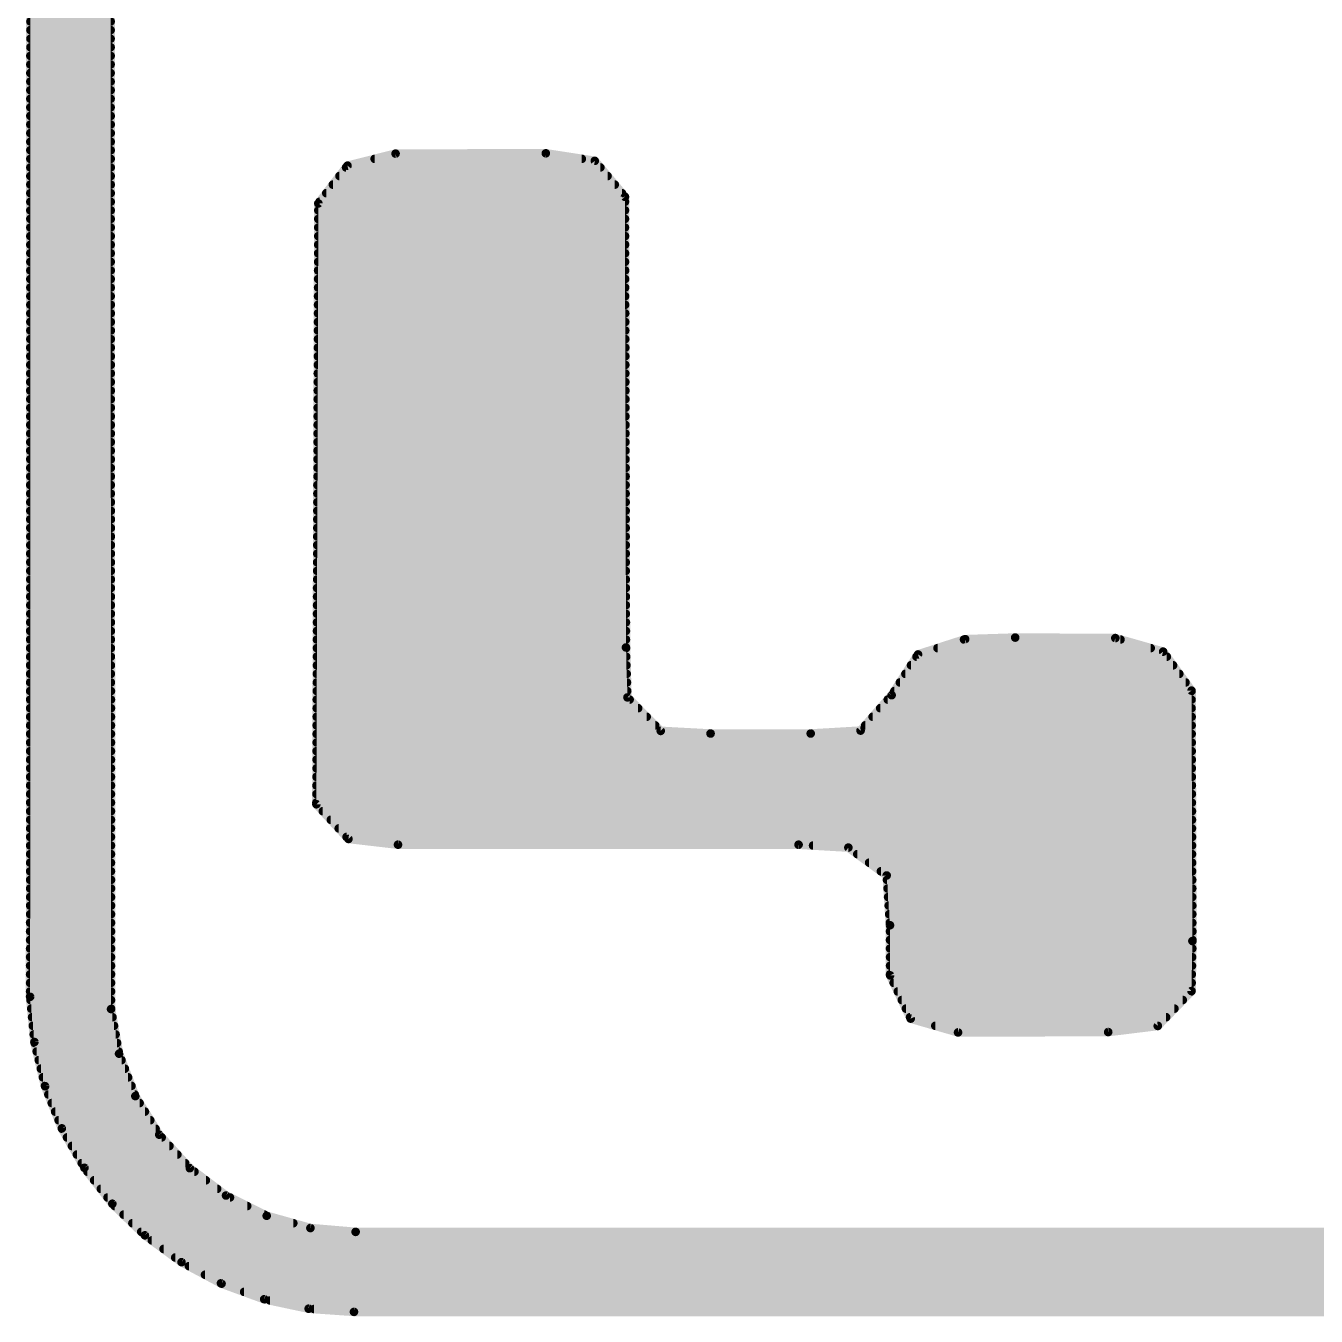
# Model space of a CAD drawing. Extents: x 37.9 to 63.7, y 29.1 to 56.
# Drawn here: x 42.718 to 44.222, y 49.052 to 50.555 of the extents above; entities that cross this region are included whole.
import ezdxf

# ---------------------------------------------------------------- set-up
doc = ezdxf.new("R2010")
doc.units = 0
doc.layers.add('21', color=251, linetype='CONTINUOUS')

msp = doc.modelspace()

# ---------------------------------------------------------------- linework, layer by layer
at = {"layer": '21', "const_width": 0.01}
for points in [[(42.7236, 51.7015), (42.7229, 49.4238)], [(42.8172, 49.4096), (42.8162, 51.6343)], [(42.7233, 50.56), (42.8167, 50.56)], [(42.7233, 50.55), (42.8167, 50.55)], [(42.7233, 50.54), (42.8167, 50.54)], [(42.7232, 50.52), (42.8167, 50.52)], [(42.7233, 50.53), (42.8167, 50.53)], [(42.7232, 50.51), (42.8167, 50.51)], [(42.7232, 50.5), (42.8167, 50.5)], [(42.7232, 50.49), (42.8167, 50.49)], [(42.7232, 50.48), (42.8167, 50.48)], [(42.7232, 50.47), (42.8167, 50.47)], [(42.7232, 50.46), (42.8167, 50.46)], [(42.7232, 50.45), (42.8168, 50.45)], [(42.7232, 50.44), (42.8168, 50.44)], [(42.7232, 50.43), (42.8168, 50.43)], [(42.7232, 50.42), (42.8168, 50.42)], [(42.7232, 50.41), (42.8168, 50.41)], [(42.7232, 50.4), (42.8168, 50.4)], [(43.1488, 50.4061), (43.0927, 50.392)], [(43.1244, 50.4), (43.3658, 50.4)], [(43.3238, 50.4065), (43.1488, 50.4061)], [(43.3809, 50.3977), (43.3238, 50.4065)], [(42.7232, 50.39), (42.8168, 50.39)], [(43.0927, 50.392), (43.0588, 50.3481)], [(43.0911, 50.39), (43.3874, 50.39)], [(43.4161, 50.3558), (43.3809, 50.3977)], [(42.7232, 50.38), (42.8168, 50.38)], [(42.7232, 50.37), (42.8168, 50.37)], [(43.0757, 50.37), (43.4042, 50.37)], [(43.0834, 50.38), (43.3958, 50.38)], [(42.7232, 50.36), (42.8168, 50.36)], [(43.068, 50.36), (43.4126, 50.36)], [(43.4172, 49.8308), (43.4161, 50.3558)], [(42.7232, 50.35), (42.8168, 50.35)], [(42.7232, 50.34), (42.8168, 50.34)], [(43.0588, 50.3481), (43.0565, 49.6481)], [(43.0588, 50.34), (43.4161, 50.34)], [(43.0602, 50.35), (43.4161, 50.35)], [(42.7232, 50.33), (42.8168, 50.33)], [(43.0587, 50.33), (43.4161, 50.33)], [(42.7232, 50.32), (42.8168, 50.32)], [(42.7232, 50.31), (42.8168, 50.31)], [(43.0587, 50.32), (43.4161, 50.32)], [(43.0587, 50.31), (43.4162, 50.31)], [(42.7232, 50.3), (42.8168, 50.3)], [(43.0586, 50.3), (43.4162, 50.3)], [(42.7232, 50.29), (42.8168, 50.29)], [(42.7232, 50.28), (42.8168, 50.28)], [(43.0586, 50.29), (43.4162, 50.29)], [(43.0586, 50.28), (43.4162, 50.28)], [(42.7232, 50.27), (42.8168, 50.27)], [(43.0585, 50.27), (43.4163, 50.27)], [(42.7232, 50.26), (42.8168, 50.26)], [(42.7232, 50.25), (42.8168, 50.25)], [(43.0585, 50.26), (43.4163, 50.26)], [(43.0585, 50.25), (43.4163, 50.25)], [(42.7232, 50.24), (42.8168, 50.24)], [(43.0584, 50.24), (43.4163, 50.24)], [(42.7232, 50.23), (42.8169, 50.23)], [(42.7232, 50.22), (42.8169, 50.22)], [(43.0584, 50.23), (43.4163, 50.23)], [(43.0584, 50.22), (43.4164, 50.22)], [(42.7232, 50.21), (42.8169, 50.21)], [(43.0583, 50.21), (43.4164, 50.21)], [(42.7232, 50.2), (42.8169, 50.2)], [(42.7232, 50.19), (42.8169, 50.19)], [(43.0583, 50.2), (43.4164, 50.2)], [(43.0583, 50.19), (43.4164, 50.19)], [(42.7231, 50.18), (42.8169, 50.18)], [(43.0582, 50.18), (43.4165, 50.18)], [(42.7231, 50.17), (42.8169, 50.17)], [(42.7231, 50.16), (42.8169, 50.16)], [(43.0582, 50.17), (43.4165, 50.17)], [(43.0582, 50.16), (43.4165, 50.16)], [(42.7231, 50.15), (42.8169, 50.15)], [(43.0581, 50.15), (43.4165, 50.15)], [(42.7231, 50.14), (42.8169, 50.14)], [(42.7231, 50.13), (42.8169, 50.13)], [(43.0581, 50.14), (43.4165, 50.14)], [(43.0581, 50.13), (43.4166, 50.13)], [(42.7231, 50.12), (42.8169, 50.12)], [(43.0581, 50.12), (43.4166, 50.12)], [(42.7231, 50.11), (42.8169, 50.11)], [(42.7231, 50.1), (42.8169, 50.1)], [(43.058, 50.11), (43.4166, 50.11)], [(43.058, 50.1), (43.4166, 50.1)], [(42.7231, 50.09), (42.8169, 50.09)], [(43.058, 50.09), (43.4167, 50.09)], [(42.7231, 50.08), (42.8169, 50.08)], [(42.7231, 50.07), (42.8169, 50.07)], [(43.0579, 50.08), (43.4167, 50.08)], [(43.0579, 50.07), (43.4167, 50.07)], [(42.7231, 50.06), (42.8169, 50.06)], [(43.0579, 50.06), (43.4167, 50.06)], [(42.7231, 50.05), (42.8169, 50.05)], [(42.7231, 50.04), (42.8169, 50.04)], [(43.0578, 50.05), (43.4167, 50.05)], [(43.0578, 50.04), (43.4168, 50.04)], [(42.7231, 50.03), (42.8169, 50.03)], [(43.0578, 50.03), (43.4168, 50.03)], [(42.7231, 50.02), (42.8169, 50.02)], [(42.7231, 50.01), (42.8169, 50.01)], [(43.0577, 50.02), (43.4168, 50.02)], [(43.0577, 50.01), (43.4168, 50.01)], [(42.7231, 50), (42.817, 50)], [(43.0577, 50), (43.4169, 50)], [(42.7231, 49.99), (42.817, 49.99)], [(42.7231, 49.98), (42.817, 49.98)], [(43.0576, 49.99), (43.4169, 49.99)], [(43.0576, 49.98), (43.4169, 49.98)], [(42.7231, 49.97), (42.817, 49.97)], [(43.0576, 49.97), (43.4169, 49.97)], [(42.7231, 49.96), (42.817, 49.96)], [(42.7231, 49.95), (42.817, 49.95)], [(43.0575, 49.96), (43.4169, 49.96)], [(43.0575, 49.95), (43.417, 49.95)], [(42.7231, 49.94), (42.817, 49.94)], [(43.0575, 49.94), (43.417, 49.94)], [(42.7231, 49.93), (42.817, 49.93)], [(42.7231, 49.92), (42.817, 49.92)], [(43.0574, 49.93), (43.417, 49.93)], [(43.0574, 49.92), (43.417, 49.92)], [(42.7231, 49.91), (42.817, 49.91)], [(43.0574, 49.91), (43.4171, 49.91)], [(42.7231, 49.9), (42.817, 49.9)], [(42.7231, 49.89), (42.817, 49.89)], [(43.0573, 49.9), (43.4171, 49.9)], [(43.0573, 49.89), (43.4171, 49.89)], [(42.7231, 49.88), (42.817, 49.88)], [(43.0573, 49.88), (43.4171, 49.88)], [(42.7231, 49.87), (42.817, 49.87)], [(42.7231, 49.86), (42.817, 49.86)], [(43.0572, 49.87), (43.4171, 49.87)], [(43.0572, 49.86), (43.4172, 49.86)], [(42.723, 49.85), (42.817, 49.85)], [(43.0572, 49.85), (43.4172, 49.85)], [(43.8708, 49.8423), (43.8126, 49.8404)], [(43.9875, 49.8417), (43.8708, 49.8423)], [(44.0432, 49.8259), (43.9875, 49.8417)], [(42.723, 49.84), (42.817, 49.84)], [(42.723, 49.83), (42.817, 49.83)], [(43.0571, 49.84), (43.4172, 49.84)], [(43.0571, 49.83), (43.4173, 49.83)], [(43.419, 49.7725), (43.4172, 49.8308)], [(43.8126, 49.8404), (43.7576, 49.8227)], [(43.7803, 49.83), (44.0287, 49.83)], [(43.8112, 49.84), (43.9935, 49.84)], [(42.723, 49.82), (42.817, 49.82)], [(43.0571, 49.82), (43.4175, 49.82)], [(43.7576, 49.8227), (43.7269, 49.7752)], [(43.7558, 49.82), (44.0475, 49.82)], [(44.0763, 49.7805), (44.0432, 49.8259)], [(42.723, 49.81), (42.817, 49.81)], [(42.723, 49.8), (42.817, 49.8)], [(43.057, 49.8), (43.4181, 49.8)], [(43.0571, 49.81), (43.4178, 49.81)], [(43.7429, 49.8), (44.062, 49.8)], [(43.7494, 49.81), (44.0548, 49.81)], [(42.723, 49.79), (42.817, 49.79)], [(43.057, 49.79), (43.4184, 49.79)], [(43.7364, 49.79), (44.0693, 49.79)], [(42.723, 49.78), (42.8171, 49.78)], [(42.723, 49.77), (42.8171, 49.77)], [(43.0569, 49.77), (43.4215, 49.77)], [(43.057, 49.78), (43.4187, 49.78)], [(43.4577, 49.7336), (43.419, 49.7725)], [(43.7269, 49.7752), (43.6906, 49.7339)], [(43.7223, 49.77), (44.0763, 49.77)], [(43.73, 49.78), (44.0763, 49.78)], [(44.0773, 49.4888), (44.0763, 49.7805)], [(42.723, 49.76), (42.8171, 49.76)], [(43.0569, 49.76), (43.4314, 49.76)], [(43.7135, 49.76), (44.0763, 49.76)], [(42.723, 49.75), (42.8171, 49.75)], [(42.723, 49.74), (42.8171, 49.74)], [(43.0568, 49.74), (43.4513, 49.74)], [(43.0569, 49.75), (43.4414, 49.75)], [(43.696, 49.74), (44.0764, 49.74)], [(43.7047, 49.75), (44.0764, 49.75)], [(42.723, 49.73), (42.8171, 49.73)], [(43.0568, 49.73), (44.0764, 49.73)], [(43.5158, 49.7305), (43.4577, 49.7336)], [(43.6325, 49.7305), (43.5158, 49.7305)], [(43.6906, 49.7339), (43.6325, 49.7305)], [(42.723, 49.72), (42.8171, 49.72)], [(42.723, 49.71), (42.8171, 49.71)], [(43.0567, 49.71), (44.0765, 49.71)], [(43.0568, 49.72), (44.0765, 49.72)], [(42.723, 49.7), (42.8171, 49.7)], [(43.0567, 49.7), (44.0766, 49.7)], [(42.723, 49.69), (42.8171, 49.69)], [(42.723, 49.68), (42.8171, 49.68)], [(43.0566, 49.68), (44.0766, 49.68)], [(43.0567, 49.69), (44.0766, 49.69)], [(42.723, 49.67), (42.8171, 49.67)], [(43.0566, 49.67), (44.0767, 49.67)], [(42.723, 49.66), (42.8171, 49.66)], [(42.723, 49.65), (42.8171, 49.65)], [(43.0565, 49.65), (44.0767, 49.65)], [(43.0565, 49.6481), (43.0939, 49.6077)], [(43.0566, 49.66), (44.0767, 49.66)], [(42.723, 49.64), (42.8171, 49.64)], [(43.064, 49.64), (44.0768, 49.64)], [(42.723, 49.63), (42.8171, 49.63)], [(42.723, 49.62), (42.8171, 49.62)], [(43.0733, 49.63), (44.0768, 49.63)], [(43.0825, 49.62), (44.0768, 49.62)], [(42.723, 49.61), (42.8171, 49.61)], [(43.0917, 49.61), (44.0769, 49.61)], [(43.0939, 49.6077), (43.1516, 49.601)], [(43.1516, 49.601), (43.6184, 49.601)], [(43.6184, 49.601), (43.6764, 49.5976)], [(42.723, 49.6), (42.8171, 49.6)], [(42.723, 49.59), (42.8171, 49.59)], [(43.6353, 49.6), (44.0769, 49.6)], [(43.6764, 49.5976), (43.7211, 49.5651)], [(43.6868, 49.59), (44.0769, 49.59)], [(42.723, 49.58), (42.8171, 49.58)], [(43.7006, 49.58), (44.077, 49.58)], [(42.723, 49.57), (42.8171, 49.57)], [(42.723, 49.56), (42.8172, 49.56)], [(43.7143, 49.57), (44.077, 49.57)], [(43.7211, 49.5651), (43.7249, 49.5071)], [(43.7214, 49.56), (44.0771, 49.56)], [(42.723, 49.55), (42.8172, 49.55)], [(43.7221, 49.55), (44.0771, 49.55)], [(42.723, 49.54), (42.8172, 49.54)], [(42.723, 49.53), (42.8172, 49.53)], [(43.7227, 49.54), (44.0771, 49.54)], [(43.7234, 49.53), (44.0772, 49.53)], [(42.723, 49.52), (42.8172, 49.52)], [(43.724, 49.52), (44.0772, 49.52)], [(42.7229, 49.51), (42.8172, 49.51)], [(42.7229, 49.5), (42.8172, 49.5)], [(43.7247, 49.51), (44.0772, 49.51)], [(43.7249, 49.5071), (43.725, 49.4488)], [(43.7249, 49.5), (44.0773, 49.5)], [(42.7229, 49.49), (42.8172, 49.49)], [(43.7249, 49.49), (44.0773, 49.49)], [(44.0763, 49.4305), (44.0773, 49.4888)], [(42.7229, 49.48), (42.8172, 49.48)], [(42.7229, 49.47), (42.8172, 49.47)], [(43.7249, 49.48), (44.0772, 49.48)], [(43.725, 49.47), (44.077, 49.47)], [(42.7229, 49.46), (42.8172, 49.46)], [(43.725, 49.46), (44.0768, 49.46)], [(42.7229, 49.45), (42.8172, 49.45)], [(42.7229, 49.44), (42.8172, 49.44)], [(43.725, 49.45), (44.0766, 49.45)], [(43.725, 49.4488), (43.749, 49.3983)], [(43.7292, 49.44), (44.0764, 49.44)], [(42.7229, 49.43), (42.8172, 49.43)], [(42.7229, 49.4238), (42.7279, 49.3711)], [(43.734, 49.43), (44.0758, 49.43)], [(44.0369, 49.3898), (44.0763, 49.4305)], [(42.7233, 49.42), (42.8172, 49.42)], [(42.7242, 49.41), (42.8172, 49.41)], [(42.8266, 49.3575), (42.8172, 49.4096)], [(43.7387, 49.42), (44.0661, 49.42)], [(43.7435, 49.41), (44.0564, 49.41)], [(42.7252, 49.4), (42.8189, 49.4)], [(43.7483, 49.4), (44.0467, 49.4)], [(43.749, 49.3983), (43.8042, 49.3823)], [(42.7261, 49.39), (42.8207, 49.39)], [(42.7271, 49.38), (42.8225, 49.38)], [(43.7777, 49.39), (44.037, 49.39)], [(43.8042, 49.3823), (43.9792, 49.3827)], [(43.9792, 49.3827), (44.0369, 49.3898)], [(42.7279, 49.3711), (42.7403, 49.3196)], [(42.7282, 49.37), (42.8243, 49.37)], [(42.7306, 49.36), (42.8261, 49.36)], [(42.733, 49.35), (42.8294, 49.35)], [(42.8455, 49.3081), (42.8266, 49.3575)], [(42.7354, 49.34), (42.8333, 49.34)], [(42.7378, 49.33), (42.8371, 49.33)], [(42.7402, 49.32), (42.841, 49.32)], [(42.7403, 49.3196), (42.7599, 49.2704)], [(42.7442, 49.31), (42.8448, 49.31)], [(42.8733, 49.2632), (42.8455, 49.3081)], [(42.7481, 49.3), (42.8505, 49.3)], [(42.7521, 49.29), (42.8567, 49.29)], [(42.7561, 49.28), (42.8629, 49.28)], [(42.7599, 49.2704), (42.7862, 49.2245)], [(42.7602, 49.27), (42.8691, 49.27)], [(42.7659, 49.26), (42.8762, 49.26)], [(42.909, 49.2241), (42.8733, 49.2632)], [(42.7716, 49.25), (42.8853, 49.25)], [(42.7774, 49.24), (42.8945, 49.24)], [(42.7831, 49.23), (42.9036, 49.23)], [(42.7862, 49.2245), (42.8187, 49.1827)], [(42.7897, 49.22), (42.9144, 49.22)], [(42.7975, 49.21), (42.9277, 49.21)], [(42.9512, 49.1923), (42.909, 49.2241)], [(42.8053, 49.2), (42.9409, 49.2)], [(42.8131, 49.19), (42.9558, 49.19)], [(42.8187, 49.1827), (42.8567, 49.1459)], [(42.8215, 49.18), (42.9759, 49.18)], [(42.9986, 49.1687), (42.9512, 49.1923)], [(42.8318, 49.17), (42.996, 49.17)], [(43.0495, 49.1544), (42.9986, 49.1687)], [(42.8421, 49.16), (43.0296, 49.16)], [(42.8524, 49.15), (43.1008, 49.15)], [(43.1022, 49.1499), (43.0495, 49.1544)], [(45.327, 49.1499), (43.1022, 49.1499)], [(42.8567, 49.1459), (42.8994, 49.1146)], [(42.8647, 49.14), (45.5793, 49.14)], [(42.8784, 49.13), (45.5651, 49.13)], [(42.892, 49.12), (45.5508, 49.12)], [(42.8994, 49.1146), (42.946, 49.0896)], [(42.908, 49.11), (45.5364, 49.11)], [(42.9267, 49.1), (45.5168, 49.1)], [(42.9453, 49.09), (45.4972, 49.09)], [(42.946, 49.0896), (42.9957, 49.0714)], [(42.9723, 49.08), (45.4715, 49.08)], [(42.9957, 49.0714), (43.0475, 49.0604)], [(43.0025, 49.07), (45.4423, 49.07)], [(43.0475, 49.0604), (43.1003, 49.0567)], [(43.0538, 49.06), (45.3915, 49.06)], [(43.1003, 49.0567), (45.335, 49.0567)]]:
    msp.add_lwpolyline(points, dxfattribs=at)
at = {"layer": '21', "const_width": 0.005}
for points in [[(42.7233, 50.5625, 1), (42.7233, 50.5575)], [(42.7233, 50.5525, 1), (42.7233, 50.5475)], [(42.8167, 50.5575, 1), (42.8167, 50.5625)], [(42.8167, 50.5475, 1), (42.8167, 50.5525)], [(42.7233, 50.5425, 1), (42.7233, 50.5375)], [(42.8167, 50.5375, 1), (42.8167, 50.5425)], [(42.7232, 50.5225, 1), (42.7232, 50.5175)], [(42.7233, 50.5325, 1), (42.7233, 50.5275)], [(42.8167, 50.5275, 1), (42.8167, 50.5325)], [(42.8167, 50.5175, 1), (42.8167, 50.5225)], [(42.7232, 50.5125, 1), (42.7232, 50.5075)], [(42.8167, 50.5075, 1), (42.8167, 50.5125)], [(42.7232, 50.5025, 1), (42.7232, 50.4975)], [(42.7232, 50.4925, 1), (42.7232, 50.4875)], [(42.8167, 50.4975, 1), (42.8167, 50.5025)], [(42.8167, 50.4875, 1), (42.8167, 50.4925)], [(42.7232, 50.4825, 1), (42.7232, 50.4775)], [(42.8167, 50.4775, 1), (42.8167, 50.4825)], [(42.7232, 50.4725, 1), (42.7232, 50.4675)], [(42.7232, 50.4625, 1), (42.7232, 50.4575)], [(42.8167, 50.4675, 1), (42.8167, 50.4725)], [(42.8167, 50.4575, 1), (42.8167, 50.4625)], [(42.7232, 50.4525, 1), (42.7232, 50.4475)], [(42.8168, 50.4475, 1), (42.8168, 50.4525)], [(42.7232, 50.4425, 1), (42.7232, 50.4375)], [(42.7232, 50.4325, 1), (42.7232, 50.4275)], [(42.8168, 50.4375, 1), (42.8168, 50.4425)], [(42.8168, 50.4275, 1), (42.8168, 50.4325)], [(42.7232, 50.4225, 1), (42.7232, 50.4175)], [(42.8168, 50.4175, 1), (42.8168, 50.4225)], [(42.7232, 50.4125, 1), (42.7232, 50.4075)], [(42.7232, 50.4025, 1), (42.7232, 50.3975)], [(42.8168, 50.4075, 1), (42.8168, 50.4125)], [(42.8168, 50.3975, 1), (42.8168, 50.4025)], [(43.1244, 50.4025, 1), (43.1244, 50.3975)], [(43.1488, 50.4086, 1), (43.1488, 50.4036)], [(43.1494, 50.4037, 1), (43.1482, 50.4085)], [(43.3242, 50.4089, 1), (43.3235, 50.404)], [(43.3238, 50.404, 1), (43.3238, 50.409)], [(43.3658, 50.3975, 1), (43.3658, 50.4025)], [(42.7232, 50.3925, 1), (42.7232, 50.3875)], [(42.8168, 50.3875, 1), (42.8168, 50.3925)], [(43.0911, 50.3925, 1), (43.0911, 50.3875)], [(43.0921, 50.3945, 1), (43.0933, 50.3896)], [(43.0947, 50.3905, 1), (43.0907, 50.3936)], [(43.3828, 50.3993, 1), (43.379, 50.3961)], [(43.3805, 50.3952, 1), (43.3813, 50.4001)], [(43.3874, 50.3875, 1), (43.3874, 50.3925)], [(42.7232, 50.3825, 1), (42.7232, 50.3775)], [(42.7232, 50.3725, 1), (42.7232, 50.3675)], [(42.8168, 50.3775, 1), (42.8168, 50.3825)], [(42.8168, 50.3675, 1), (42.8168, 50.3725)], [(43.0757, 50.3725, 1), (43.0757, 50.3675)], [(43.0834, 50.3825, 1), (43.0834, 50.3775)], [(43.3958, 50.3775, 1), (43.3958, 50.3825)], [(43.4042, 50.3675, 1), (43.4042, 50.3725)], [(42.7232, 50.3625, 1), (42.7232, 50.3575)], [(42.8168, 50.3575, 1), (42.8168, 50.3625)], [(43.068, 50.3625, 1), (43.068, 50.3575)], [(43.4126, 50.3575, 1), (43.4126, 50.3625)], [(43.4186, 50.3558, 1), (43.4136, 50.3558)], [(43.4141, 50.3542, 1), (43.418, 50.3574)], [(42.7232, 50.3525, 1), (42.7232, 50.3475)], [(42.7232, 50.3425, 1), (42.7232, 50.3375)], [(42.8168, 50.3475, 1), (42.8168, 50.3525)], [(42.8168, 50.3375, 1), (42.8168, 50.3425)], [(43.0613, 50.3481, 1), (43.0563, 50.3481)], [(43.0568, 50.3497, 1), (43.0608, 50.3466)], [(43.0588, 50.3425, 1), (43.0588, 50.3375)], [(43.0602, 50.3525, 1), (43.0602, 50.3475)], [(43.4161, 50.3475, 1), (43.4161, 50.3525)], [(43.4161, 50.3375, 1), (43.4161, 50.3425)], [(42.7232, 50.3325, 1), (42.7232, 50.3275)], [(42.8168, 50.3275, 1), (42.8168, 50.3325)], [(43.0587, 50.3325, 1), (43.0587, 50.3275)], [(43.4161, 50.3275, 1), (43.4161, 50.3325)], [(42.7232, 50.3225, 1), (42.7232, 50.3175)], [(42.7232, 50.3125, 1), (42.7232, 50.3075)], [(42.8168, 50.3175, 1), (42.8168, 50.3225)], [(42.8168, 50.3075, 1), (42.8168, 50.3125)], [(43.0587, 50.3225, 1), (43.0587, 50.3175)], [(43.0587, 50.3125, 1), (43.0587, 50.3075)], [(43.4161, 50.3175, 1), (43.4161, 50.3225)], [(43.4162, 50.3075, 1), (43.4162, 50.3125)], [(42.7232, 50.3025, 1), (42.7232, 50.2975)], [(42.8168, 50.2975, 1), (42.8168, 50.3025)], [(43.0586, 50.3025, 1), (43.0586, 50.2975)], [(43.4162, 50.2975, 1), (43.4162, 50.3025)], [(42.7232, 50.2925, 1), (42.7232, 50.2875)], [(42.7232, 50.2825, 1), (42.7232, 50.2775)], [(42.8168, 50.2875, 1), (42.8168, 50.2925)], [(42.8168, 50.2775, 1), (42.8168, 50.2825)], [(43.0586, 50.2925, 1), (43.0586, 50.2875)], [(43.0586, 50.2825, 1), (43.0586, 50.2775)], [(43.4162, 50.2875, 1), (43.4162, 50.2925)], [(43.4162, 50.2775, 1), (43.4162, 50.2825)], [(42.7232, 50.2725, 1), (42.7232, 50.2675)], [(42.8168, 50.2675, 1), (42.8168, 50.2725)], [(43.0585, 50.2725, 1), (43.0585, 50.2675)], [(43.4163, 50.2675, 1), (43.4163, 50.2725)], [(42.7232, 50.2625, 1), (42.7232, 50.2575)], [(42.7232, 50.2525, 1), (42.7232, 50.2475)], [(42.8168, 50.2575, 1), (42.8168, 50.2625)], [(42.8168, 50.2475, 1), (42.8168, 50.2525)], [(43.0585, 50.2625, 1), (43.0585, 50.2575)], [(43.0585, 50.2525, 1), (43.0585, 50.2475)], [(43.4163, 50.2575, 1), (43.4163, 50.2625)], [(43.4163, 50.2475, 1), (43.4163, 50.2525)], [(42.7232, 50.2425, 1), (42.7232, 50.2375)], [(42.8168, 50.2375, 1), (42.8168, 50.2425)], [(43.0584, 50.2425, 1), (43.0584, 50.2375)], [(43.4163, 50.2375, 1), (43.4163, 50.2425)], [(42.7232, 50.2325, 1), (42.7232, 50.2275)], [(42.7232, 50.2225, 1), (42.7232, 50.2175)], [(42.8169, 50.2275, 1), (42.8169, 50.2325)], [(42.8169, 50.2175, 1), (42.8169, 50.2225)], [(43.0584, 50.2325, 1), (43.0584, 50.2275)], [(43.0584, 50.2225, 1), (43.0584, 50.2175)], [(43.4163, 50.2275, 1), (43.4163, 50.2325)], [(43.4164, 50.2175, 1), (43.4164, 50.2225)], [(42.7232, 50.2125, 1), (42.7232, 50.2075)], [(42.8169, 50.2075, 1), (42.8169, 50.2125)], [(43.0583, 50.2125, 1), (43.0583, 50.2075)], [(43.4164, 50.2075, 1), (43.4164, 50.2125)], [(42.7232, 50.2025, 1), (42.7232, 50.1975)], [(42.7232, 50.1925, 1), (42.7232, 50.1875)], [(42.8169, 50.1975, 1), (42.8169, 50.2025)], [(42.8169, 50.1875, 1), (42.8169, 50.1925)], [(43.0583, 50.2025, 1), (43.0583, 50.1975)], [(43.0583, 50.1925, 1), (43.0583, 50.1875)], [(43.4164, 50.1975, 1), (43.4164, 50.2025)], [(43.4164, 50.1875, 1), (43.4164, 50.1925)], [(42.7231, 50.1825, 1), (42.7231, 50.1775)], [(42.8169, 50.1775, 1), (42.8169, 50.1825)], [(43.0582, 50.1825, 1), (43.0582, 50.1775)], [(43.4165, 50.1775, 1), (43.4165, 50.1825)], [(42.7231, 50.1725, 1), (42.7231, 50.1675)], [(42.7231, 50.1625, 1), (42.7231, 50.1575)], [(42.8169, 50.1675, 1), (42.8169, 50.1725)], [(42.8169, 50.1575, 1), (42.8169, 50.1625)], [(43.0582, 50.1725, 1), (43.0582, 50.1675)], [(43.0582, 50.1625, 1), (43.0582, 50.1575)], [(43.4165, 50.1675, 1), (43.4165, 50.1725)], [(43.4165, 50.1575, 1), (43.4165, 50.1625)], [(42.7231, 50.1525, 1), (42.7231, 50.1475)], [(42.8169, 50.1475, 1), (42.8169, 50.1525)], [(43.0581, 50.1525, 1), (43.0581, 50.1475)], [(43.4165, 50.1475, 1), (43.4165, 50.1525)], [(42.7231, 50.1425, 1), (42.7231, 50.1375)], [(42.7231, 50.1325, 1), (42.7231, 50.1275)], [(42.8169, 50.1375, 1), (42.8169, 50.1425)], [(42.8169, 50.1275, 1), (42.8169, 50.1325)], [(43.0581, 50.1425, 1), (43.0581, 50.1375)], [(43.0581, 50.1325, 1), (43.0581, 50.1275)], [(43.4165, 50.1375, 1), (43.4165, 50.1425)], [(43.4166, 50.1275, 1), (43.4166, 50.1325)], [(42.7231, 50.1225, 1), (42.7231, 50.1175)], [(42.8169, 50.1175, 1), (42.8169, 50.1225)], [(43.0581, 50.1225, 1), (43.0581, 50.1175)], [(43.4166, 50.1175, 1), (43.4166, 50.1225)], [(42.7231, 50.1125, 1), (42.7231, 50.1075)], [(42.7231, 50.1025, 1), (42.7231, 50.0975)], [(42.8169, 50.1075, 1), (42.8169, 50.1125)], [(42.8169, 50.0975, 1), (42.8169, 50.1025)], [(43.058, 50.1125, 1), (43.058, 50.1075)], [(43.058, 50.1025, 1), (43.058, 50.0975)], [(43.4166, 50.1075, 1), (43.4166, 50.1125)], [(43.4166, 50.0975, 1), (43.4166, 50.1025)], [(42.7231, 50.0925, 1), (42.7231, 50.0875)], [(42.8169, 50.0875, 1), (42.8169, 50.0925)], [(43.058, 50.0925, 1), (43.058, 50.0875)], [(43.4167, 50.0875, 1), (43.4167, 50.0925)], [(42.7231, 50.0825, 1), (42.7231, 50.0775)], [(42.7231, 50.0725, 1), (42.7231, 50.0675)], [(42.8169, 50.0775, 1), (42.8169, 50.0825)], [(42.8169, 50.0675, 1), (42.8169, 50.0725)], [(43.0579, 50.0825, 1), (43.0579, 50.0775)], [(43.0579, 50.0725, 1), (43.0579, 50.0675)], [(43.4167, 50.0775, 1), (43.4167, 50.0825)], [(43.4167, 50.0675, 1), (43.4167, 50.0725)], [(42.7231, 50.0625, 1), (42.7231, 50.0575)], [(42.8169, 50.0575, 1), (42.8169, 50.0625)], [(43.0579, 50.0625, 1), (43.0579, 50.0575)], [(43.4167, 50.0575, 1), (43.4167, 50.0625)], [(42.7231, 50.0525, 1), (42.7231, 50.0475)], [(42.7231, 50.0425, 1), (42.7231, 50.0375)], [(42.8169, 50.0475, 1), (42.8169, 50.0525)], [(42.8169, 50.0375, 1), (42.8169, 50.0425)], [(43.0578, 50.0525, 1), (43.0578, 50.0475)], [(43.0578, 50.0425, 1), (43.0578, 50.0375)], [(43.4167, 50.0475, 1), (43.4167, 50.0525)], [(43.4168, 50.0375, 1), (43.4168, 50.0425)], [(42.7231, 50.0325, 1), (42.7231, 50.0275)], [(42.8169, 50.0275, 1), (42.8169, 50.0325)], [(43.0578, 50.0325, 1), (43.0578, 50.0275)], [(43.4168, 50.0275, 1), (43.4168, 50.0325)], [(42.7231, 50.0225, 1), (42.7231, 50.0175)], [(42.7231, 50.0125, 1), (42.7231, 50.0075)], [(42.8169, 50.0175, 1), (42.8169, 50.0225)], [(42.8169, 50.0075, 1), (42.8169, 50.0125)], [(43.0577, 50.0225, 1), (43.0577, 50.0175)], [(43.0577, 50.0125, 1), (43.0577, 50.0075)], [(43.4168, 50.0175, 1), (43.4168, 50.0225)], [(43.4168, 50.0075, 1), (43.4168, 50.0125)], [(42.7231, 50.0025, 1), (42.7231, 49.9975)], [(42.817, 49.9975, 1), (42.817, 50.0025)], [(43.0577, 50.0025, 1), (43.0577, 49.9975)], [(43.4169, 49.9975, 1), (43.4169, 50.0025)], [(42.7231, 49.9925, 1), (42.7231, 49.9875)], [(42.7231, 49.9825, 1), (42.7231, 49.9775)], [(42.817, 49.9875, 1), (42.817, 49.9925)], [(42.817, 49.9775, 1), (42.817, 49.9825)], [(43.0576, 49.9925, 1), (43.0576, 49.9875)], [(43.0576, 49.9825, 1), (43.0576, 49.9775)], [(43.4169, 49.9875, 1), (43.4169, 49.9925)], [(43.4169, 49.9775, 1), (43.4169, 49.9825)], [(42.7231, 49.9725, 1), (42.7231, 49.9675)], [(42.817, 49.9675, 1), (42.817, 49.9725)], [(43.0576, 49.9725, 1), (43.0576, 49.9675)], [(43.4169, 49.9675, 1), (43.4169, 49.9725)], [(42.7231, 49.9625, 1), (42.7231, 49.9575)], [(42.7231, 49.9525, 1), (42.7231, 49.9475)], [(42.817, 49.9575, 1), (42.817, 49.9625)], [(42.817, 49.9475, 1), (42.817, 49.9525)], [(43.0575, 49.9625, 1), (43.0575, 49.9575)], [(43.0575, 49.9525, 1), (43.0575, 49.9475)], [(43.4169, 49.9575, 1), (43.4169, 49.9625)], [(43.417, 49.9475, 1), (43.417, 49.9525)], [(42.7231, 49.9425, 1), (42.7231, 49.9375)], [(42.817, 49.9375, 1), (42.817, 49.9425)], [(43.0575, 49.9425, 1), (43.0575, 49.9375)], [(43.417, 49.9375, 1), (43.417, 49.9425)], [(42.7231, 49.9325, 1), (42.7231, 49.9275)], [(42.7231, 49.9225, 1), (42.7231, 49.9175)], [(42.817, 49.9275, 1), (42.817, 49.9325)], [(42.817, 49.9175, 1), (42.817, 49.9225)], [(43.0574, 49.9325, 1), (43.0574, 49.9275)], [(43.0574, 49.9225, 1), (43.0574, 49.9175)], [(43.417, 49.9275, 1), (43.417, 49.9325)], [(43.417, 49.9175, 1), (43.417, 49.9225)], [(42.7231, 49.9125, 1), (42.7231, 49.9075)], [(42.817, 49.9075, 1), (42.817, 49.9125)], [(43.0574, 49.9125, 1), (43.0574, 49.9075)], [(43.4171, 49.9075, 1), (43.4171, 49.9125)], [(42.7231, 49.9025, 1), (42.7231, 49.8975)], [(42.7231, 49.8925, 1), (42.7231, 49.8875)], [(42.817, 49.8975, 1), (42.817, 49.9025)], [(42.817, 49.8875, 1), (42.817, 49.8925)], [(43.0573, 49.9025, 1), (43.0573, 49.8975)], [(43.0573, 49.8925, 1), (43.0573, 49.8875)], [(43.4171, 49.8975, 1), (43.4171, 49.9025)], [(43.4171, 49.8875, 1), (43.4171, 49.8925)], [(42.7231, 49.8825, 1), (42.7231, 49.8775)], [(42.817, 49.8775, 1), (42.817, 49.8825)], [(43.0573, 49.8825, 1), (43.0573, 49.8775)], [(43.4171, 49.8775, 1), (43.4171, 49.8825)], [(42.7231, 49.8725, 1), (42.7231, 49.8675)], [(42.7231, 49.8625, 1), (42.7231, 49.8575)], [(42.817, 49.8675, 1), (42.817, 49.8725)], [(42.817, 49.8575, 1), (42.817, 49.8625)], [(43.0572, 49.8725, 1), (43.0572, 49.8675)], [(43.0572, 49.8625, 1), (43.0572, 49.8575)], [(43.4171, 49.8675, 1), (43.4171, 49.8725)], [(43.4172, 49.8575, 1), (43.4172, 49.8625)], [(42.723, 49.8525, 1), (42.723, 49.8475)], [(42.817, 49.8475, 1), (42.817, 49.8525)], [(43.0572, 49.8525, 1), (43.0572, 49.8475)], [(43.4172, 49.8475, 1), (43.4172, 49.8525)], [(43.8708, 49.8448, 1), (43.8708, 49.8398)], [(43.8709, 49.8398, 1), (43.8707, 49.8448)], [(43.9882, 49.8441, 1), (43.9868, 49.8393)], [(43.9875, 49.8392, 1), (43.9875, 49.8442)], [(42.723, 49.8425, 1), (42.723, 49.8375)], [(42.723, 49.8325, 1), (42.723, 49.8275)], [(42.817, 49.8375, 1), (42.817, 49.8425)], [(42.817, 49.8275, 1), (42.817, 49.8325)], [(43.0571, 49.8425, 1), (43.0571, 49.8375)], [(43.0571, 49.8325, 1), (43.0571, 49.8275)], [(43.4197, 49.8308, 1), (43.4147, 49.8307)], [(43.4147, 49.8308, 1), (43.4197, 49.8308)], [(43.4172, 49.8375, 1), (43.4172, 49.8425)], [(43.4173, 49.8275, 1), (43.4173, 49.8325)], [(43.7803, 49.8325, 1), (43.7803, 49.8275)], [(43.8112, 49.8425, 1), (43.8112, 49.8375)], [(43.8125, 49.8429, 1), (43.8126, 49.8379)], [(43.8133, 49.8381, 1), (43.8118, 49.8428)], [(43.9935, 49.8375, 1), (43.9935, 49.8425)], [(44.0287, 49.8275, 1), (44.0287, 49.8325)], [(42.723, 49.8225, 1), (42.723, 49.8175)], [(42.817, 49.8175, 1), (42.817, 49.8225)], [(43.0571, 49.8225, 1), (43.0571, 49.8175)], [(43.4175, 49.8175, 1), (43.4175, 49.8225)], [(43.7558, 49.8225, 1), (43.7558, 49.8175)], [(43.7568, 49.825, 1), (43.7583, 49.8203)], [(43.7597, 49.8213, 1), (43.7555, 49.824)], [(44.0452, 49.8274, 1), (44.0412, 49.8244)], [(44.0425, 49.8235, 1), (44.0439, 49.8283)], [(44.0475, 49.8175, 1), (44.0475, 49.8225)], [(42.723, 49.8125, 1), (42.723, 49.8075)], [(42.723, 49.8025, 1), (42.723, 49.7975)], [(42.817, 49.8075, 1), (42.817, 49.8125)], [(42.817, 49.7975, 1), (42.817, 49.8025)], [(43.057, 49.8025, 1), (43.057, 49.7975)], [(43.0571, 49.8125, 1), (43.0571, 49.8075)], [(43.4178, 49.8075, 1), (43.4178, 49.8125)], [(43.4181, 49.7975, 1), (43.4181, 49.8025)], [(43.7429, 49.8025, 1), (43.7429, 49.7975)], [(43.7494, 49.8125, 1), (43.7494, 49.8075)], [(44.0548, 49.8075, 1), (44.0548, 49.8125)], [(44.062, 49.7975, 1), (44.062, 49.8025)], [(42.723, 49.7925, 1), (42.723, 49.7875)], [(42.817, 49.7875, 1), (42.817, 49.7925)], [(43.057, 49.7925, 1), (43.057, 49.7875)], [(43.4184, 49.7875, 1), (43.4184, 49.7925)], [(43.7364, 49.7925, 1), (43.7364, 49.7875)], [(44.0693, 49.7875, 1), (44.0693, 49.7925)], [(42.723, 49.7825, 1), (42.723, 49.7775)], [(42.723, 49.7725, 1), (42.723, 49.7675)], [(42.8171, 49.7775, 1), (42.8171, 49.7825)], [(42.8171, 49.7675, 1), (42.8171, 49.7725)], [(43.0569, 49.7725, 1), (43.0569, 49.7675)], [(43.057, 49.7825, 1), (43.057, 49.7775)], [(43.4207, 49.7743, 1), (43.4172, 49.7708)], [(43.4165, 49.7725, 1), (43.4214, 49.7726)], [(43.4187, 49.7775, 1), (43.4187, 49.7825)], [(43.4215, 49.7675, 1), (43.4215, 49.7725)], [(43.7223, 49.7725, 1), (43.7223, 49.7675)], [(43.7248, 49.7766, 1), (43.729, 49.7738)], [(43.7287, 49.7736, 1), (43.725, 49.7768)], [(43.73, 49.7825, 1), (43.73, 49.7775)], [(44.0788, 49.7805, 1), (44.0738, 49.7804)], [(44.0742, 49.779, 1), (44.0783, 49.7819)], [(44.0763, 49.7775, 1), (44.0763, 49.7825)], [(44.0763, 49.7675, 1), (44.0763, 49.7725)], [(42.723, 49.7625, 1), (42.723, 49.7575)], [(42.8171, 49.7575, 1), (42.8171, 49.7625)], [(43.0569, 49.7625, 1), (43.0569, 49.7575)], [(43.4314, 49.7575, 1), (43.4314, 49.7625)], [(43.7135, 49.7625, 1), (43.7135, 49.7575)], [(44.0763, 49.7575, 1), (44.0763, 49.7625)], [(42.723, 49.7525, 1), (42.723, 49.7475)], [(42.723, 49.7425, 1), (42.723, 49.7375)], [(42.8171, 49.7475, 1), (42.8171, 49.7525)], [(42.8171, 49.7375, 1), (42.8171, 49.7425)], [(43.0568, 49.7425, 1), (43.0568, 49.7375)], [(43.0569, 49.7525, 1), (43.0569, 49.7475)], [(43.4414, 49.7475, 1), (43.4414, 49.7525)], [(43.4513, 49.7375, 1), (43.4513, 49.7425)], [(43.696, 49.7425, 1), (43.696, 49.7375)], [(43.7047, 49.7525, 1), (43.7047, 49.7475)], [(44.0764, 49.7475, 1), (44.0764, 49.7525)], [(44.0764, 49.7375, 1), (44.0764, 49.7425)], [(42.723, 49.7325, 1), (42.723, 49.7275)], [(42.8171, 49.7275, 1), (42.8171, 49.7325)], [(43.0568, 49.7325, 1), (43.0568, 49.7275)], [(43.4578, 49.736, 1), (43.4576, 49.7311)], [(43.4559, 49.7318, 1), (43.4595, 49.7353)], [(43.5158, 49.733, 1), (43.5158, 49.728)], [(43.5157, 49.728, 1), (43.516, 49.733)], [(43.6324, 49.733, 1), (43.6327, 49.728)], [(43.6325, 49.728, 1), (43.6325, 49.733)], [(43.6887, 49.7356, 1), (43.6925, 49.7323)], [(43.6908, 49.7314, 1), (43.6905, 49.7364)], [(44.0764, 49.7275, 1), (44.0764, 49.7325)], [(42.723, 49.7225, 1), (42.723, 49.7175)], [(42.723, 49.7125, 1), (42.723, 49.7075)], [(42.8171, 49.7175, 1), (42.8171, 49.7225)], [(42.8171, 49.7075, 1), (42.8171, 49.7125)], [(43.0567, 49.7125, 1), (43.0567, 49.7075)], [(43.0568, 49.7225, 1), (43.0568, 49.7175)], [(44.0765, 49.7175, 1), (44.0765, 49.7225)], [(44.0765, 49.7075, 1), (44.0765, 49.7125)], [(42.723, 49.7025, 1), (42.723, 49.6975)], [(42.8171, 49.6975, 1), (42.8171, 49.7025)], [(43.0567, 49.7025, 1), (43.0567, 49.6975)], [(44.0766, 49.6975, 1), (44.0766, 49.7025)], [(42.723, 49.6925, 1), (42.723, 49.6875)], [(42.723, 49.6825, 1), (42.723, 49.6775)], [(42.8171, 49.6875, 1), (42.8171, 49.6925)], [(42.8171, 49.6775, 1), (42.8171, 49.6825)], [(43.0566, 49.6825, 1), (43.0566, 49.6775)], [(43.0567, 49.6925, 1), (43.0567, 49.6875)], [(44.0766, 49.6875, 1), (44.0766, 49.6925)], [(44.0766, 49.6775, 1), (44.0766, 49.6825)], [(42.723, 49.6725, 1), (42.723, 49.6675)], [(42.8171, 49.6675, 1), (42.8171, 49.6725)], [(43.0566, 49.6725, 1), (43.0566, 49.6675)], [(44.0767, 49.6675, 1), (44.0767, 49.6725)], [(42.723, 49.6625, 1), (42.723, 49.6575)], [(42.723, 49.6525, 1), (42.723, 49.6475)], [(42.8171, 49.6575, 1), (42.8171, 49.6625)], [(42.8171, 49.6475, 1), (42.8171, 49.6525)], [(43.0565, 49.6525, 1), (43.0565, 49.6475)], [(43.0584, 49.6498, 1), (43.0547, 49.6464)], [(43.0566, 49.6625, 1), (43.0566, 49.6575)], [(44.0767, 49.6575, 1), (44.0767, 49.6625)], [(44.0767, 49.6475, 1), (44.0767, 49.6525)], [(42.723, 49.6425, 1), (42.723, 49.6375)], [(42.8171, 49.6375, 1), (42.8171, 49.6425)], [(43.054, 49.6481, 1), (43.059, 49.6481)], [(43.064, 49.6425, 1), (43.064, 49.6375)], [(44.0768, 49.6375, 1), (44.0768, 49.6425)], [(42.723, 49.6325, 1), (42.723, 49.6275)], [(42.723, 49.6225, 1), (42.723, 49.6175)], [(42.8171, 49.6275, 1), (42.8171, 49.6325)], [(42.8171, 49.6175, 1), (42.8171, 49.6225)], [(43.0733, 49.6325, 1), (43.0733, 49.6275)], [(43.0825, 49.6225, 1), (43.0825, 49.6175)], [(44.0768, 49.6275, 1), (44.0768, 49.6325)], [(44.0768, 49.6175, 1), (44.0768, 49.6225)], [(42.723, 49.6125, 1), (42.723, 49.6075)], [(42.8171, 49.6075, 1), (42.8171, 49.6125)], [(43.0917, 49.6125, 1), (43.0917, 49.6075)], [(43.0942, 49.6102, 1), (43.0936, 49.6052)], [(43.092, 49.606, 1), (43.0957, 49.6094)], [(43.1516, 49.6035, 1), (43.1516, 49.5985)], [(43.1513, 49.5985, 1), (43.1519, 49.6035)], [(43.6185, 49.6035, 1), (43.6182, 49.5985)], [(43.6184, 49.5985, 1), (43.6184, 49.6035)], [(44.0769, 49.6075, 1), (44.0769, 49.6125)], [(42.723, 49.6025, 1), (42.723, 49.5975)], [(42.723, 49.5925, 1), (42.723, 49.5875)], [(42.8171, 49.5975, 1), (42.8171, 49.6025)], [(42.8171, 49.5875, 1), (42.8171, 49.5925)], [(43.6353, 49.6025, 1), (43.6353, 49.5975)], [(43.6779, 49.5996, 1), (43.6749, 49.5956)], [(43.6763, 49.5951, 1), (43.6765, 49.6001)], [(43.6868, 49.5925, 1), (43.6868, 49.5875)], [(44.0769, 49.5975, 1), (44.0769, 49.6025)], [(44.0769, 49.5875, 1), (44.0769, 49.5925)], [(42.723, 49.5825, 1), (42.723, 49.5775)], [(42.8171, 49.5775, 1), (42.8171, 49.5825)], [(43.7006, 49.5825, 1), (43.7006, 49.5775)], [(44.077, 49.5775, 1), (44.077, 49.5825)], [(42.723, 49.5725, 1), (42.723, 49.5675)], [(42.723, 49.5625, 1), (42.723, 49.5575)], [(42.8171, 49.5675, 1), (42.8171, 49.5725)], [(42.8172, 49.5575, 1), (42.8172, 49.5625)], [(43.7143, 49.5725, 1), (43.7143, 49.5675)], [(43.7236, 49.5653, 1), (43.7186, 49.5649)], [(43.7214, 49.5625, 1), (43.7214, 49.5575)], [(43.7196, 49.5631, 1), (43.7225, 49.5671)], [(44.077, 49.5675, 1), (44.077, 49.5725)], [(44.0771, 49.5575, 1), (44.0771, 49.5625)], [(42.723, 49.5525, 1), (42.723, 49.5475)], [(42.8172, 49.5475, 1), (42.8172, 49.5525)], [(43.7221, 49.5525, 1), (43.7221, 49.5475)], [(44.0771, 49.5475, 1), (44.0771, 49.5525)], [(42.723, 49.5425, 1), (42.723, 49.5375)], [(42.723, 49.5325, 1), (42.723, 49.5275)], [(42.8172, 49.5375, 1), (42.8172, 49.5425)], [(42.8172, 49.5275, 1), (42.8172, 49.5325)], [(43.7227, 49.5425, 1), (43.7227, 49.5375)], [(43.7234, 49.5325, 1), (43.7234, 49.5275)], [(44.0771, 49.5375, 1), (44.0771, 49.5425)], [(44.0772, 49.5275, 1), (44.0772, 49.5325)], [(42.723, 49.5225, 1), (42.723, 49.5175)], [(42.8172, 49.5175, 1), (42.8172, 49.5225)], [(43.724, 49.5225, 1), (43.724, 49.5175)], [(44.0772, 49.5175, 1), (44.0772, 49.5225)], [(42.7229, 49.5125, 1), (42.7229, 49.5075)], [(42.7229, 49.5025, 1), (42.7229, 49.4975)], [(42.8172, 49.5075, 1), (42.8172, 49.5125)], [(42.8172, 49.4975, 1), (42.8172, 49.5025)], [(43.7247, 49.5125, 1), (43.7247, 49.5075)], [(43.7274, 49.5071, 1), (43.7224, 49.5071)], [(43.7224, 49.5069, 1), (43.7274, 49.5073)], [(43.7249, 49.5025, 1), (43.7249, 49.4975)], [(44.0772, 49.5075, 1), (44.0772, 49.5125)], [(44.0773, 49.4975, 1), (44.0773, 49.5025)], [(42.7229, 49.4925, 1), (42.7229, 49.4875)], [(42.8172, 49.4875, 1), (42.8172, 49.4925)], [(43.7249, 49.4925, 1), (43.7249, 49.4875)], [(44.0798, 49.4887, 1), (44.0748, 49.4888)], [(44.0748, 49.4888, 1), (44.0798, 49.4888)], [(44.0773, 49.4875, 1), (44.0773, 49.4925)], [(42.7229, 49.4825, 1), (42.7229, 49.4775)], [(42.7229, 49.4725, 1), (42.7229, 49.4675)], [(42.8172, 49.4775, 1), (42.8172, 49.4825)], [(42.8172, 49.4675, 1), (42.8172, 49.4725)], [(43.7249, 49.4825, 1), (43.7249, 49.4775)], [(43.725, 49.4725, 1), (43.725, 49.4675)], [(44.077, 49.4675, 1), (44.077, 49.4725)], [(44.0772, 49.4775, 1), (44.0772, 49.4825)], [(42.7229, 49.4625, 1), (42.7229, 49.4575)], [(42.8172, 49.4575, 1), (42.8172, 49.4625)], [(43.725, 49.4625, 1), (43.725, 49.4575)], [(44.0768, 49.4575, 1), (44.0768, 49.4625)], [(42.7229, 49.4525, 1), (42.7229, 49.4475)], [(42.7229, 49.4425, 1), (42.7229, 49.4375)], [(42.8172, 49.4475, 1), (42.8172, 49.4525)], [(42.8172, 49.4375, 1), (42.8172, 49.4425)], [(43.725, 49.4525, 1), (43.725, 49.4475)], [(43.7225, 49.4488, 1), (43.7275, 49.4488)], [(43.7273, 49.4498, 1), (43.7228, 49.4477)], [(43.7292, 49.4425, 1), (43.7292, 49.4375)], [(44.0764, 49.4375, 1), (44.0764, 49.4425)], [(44.0766, 49.4475, 1), (44.0766, 49.4525)], [(42.7229, 49.4325, 1), (42.7229, 49.4275)], [(42.7254, 49.424, 1), (42.7204, 49.4235)], [(42.7204, 49.4238, 1), (42.7254, 49.4238)], [(42.8172, 49.4275, 1), (42.8172, 49.4325)], [(43.734, 49.4325, 1), (43.734, 49.4275)], [(44.0738, 49.4305, 1), (44.0788, 49.4304)], [(44.0781, 49.4287, 1), (44.0745, 49.4322)], [(44.0758, 49.4275, 1), (44.0758, 49.4325)], [(42.7233, 49.4225, 1), (42.7233, 49.4175)], [(42.7242, 49.4125, 1), (42.7242, 49.4075)], [(42.8147, 49.4095, 1), (42.8197, 49.4096)], [(42.8197, 49.41, 1), (42.8148, 49.4091)], [(42.8172, 49.4175, 1), (42.8172, 49.4225)], [(42.8172, 49.4075, 1), (42.8172, 49.4125)], [(43.7387, 49.4225, 1), (43.7387, 49.4175)], [(43.7435, 49.4125, 1), (43.7435, 49.4075)], [(44.0564, 49.4075, 1), (44.0564, 49.4125)], [(44.0661, 49.4175, 1), (44.0661, 49.4225)], [(42.7252, 49.4025, 1), (42.7252, 49.3975)], [(42.8189, 49.3975, 1), (42.8189, 49.4025)], [(43.7483, 49.4025, 1), (43.7483, 49.3975)], [(43.7497, 49.4007, 1), (43.7483, 49.3959)], [(43.7468, 49.3973, 1), (43.7513, 49.3994)], [(44.0467, 49.3975, 1), (44.0467, 49.4025)], [(42.7261, 49.3925, 1), (42.7261, 49.3875)], [(42.7271, 49.3825, 1), (42.7271, 49.3775)], [(42.8207, 49.3875, 1), (42.8207, 49.3925)], [(42.8225, 49.3775, 1), (42.8225, 49.3825)], [(43.7777, 49.3925, 1), (43.7777, 49.3875)], [(43.8042, 49.3848, 1), (43.8042, 49.3798)], [(43.8035, 49.3799, 1), (43.8049, 49.3847)], [(43.9789, 49.3852, 1), (43.9795, 49.3802)], [(43.9792, 49.3802, 1), (43.9792, 49.3852)], [(44.0351, 49.3915, 1), (44.0387, 49.3881)], [(44.0372, 49.3873, 1), (44.0366, 49.3923)], [(44.037, 49.3875, 1), (44.037, 49.3925)], [(42.7304, 49.3717, 1), (42.7255, 49.3705)], [(42.7255, 49.3708, 1), (42.7304, 49.3713)], [(42.7282, 49.3725, 1), (42.7282, 49.3675)], [(42.8243, 49.3675, 1), (42.8243, 49.3725)], [(42.7306, 49.3625, 1), (42.7306, 49.3575)], [(42.733, 49.3525, 1), (42.733, 49.3475)], [(42.8289, 49.3584, 1), (42.8242, 49.3566)], [(42.8241, 49.3571, 1), (42.829, 49.3579)], [(42.8261, 49.3575, 1), (42.8261, 49.3625)], [(42.8294, 49.3475, 1), (42.8294, 49.3525)], [(42.7354, 49.3425, 1), (42.7354, 49.3375)], [(42.8333, 49.3375, 1), (42.8333, 49.3425)], [(42.7378, 49.3325, 1), (42.7378, 49.3275)], [(42.7402, 49.3225, 1), (42.7402, 49.3175)], [(42.7427, 49.3205, 1), (42.738, 49.3187)], [(42.7379, 49.319, 1), (42.7428, 49.3202)], [(42.8371, 49.3275, 1), (42.8371, 49.3325)], [(42.841, 49.3175, 1), (42.841, 49.3225)], [(42.7442, 49.3125, 1), (42.7442, 49.3075)], [(42.8476, 49.3094, 1), (42.8434, 49.3068)], [(42.8432, 49.3072, 1), (42.8478, 49.309)], [(42.8448, 49.3075, 1), (42.8448, 49.3125)], [(42.7481, 49.3025, 1), (42.7481, 49.2975)], [(42.7521, 49.2925, 1), (42.7521, 49.2875)], [(42.8505, 49.2975, 1), (42.8505, 49.3025)], [(42.8567, 49.2875, 1), (42.8567, 49.2925)], [(42.7561, 49.2825, 1), (42.7561, 49.2775)], [(42.7621, 49.2717, 1), (42.7577, 49.2692)], [(42.8629, 49.2775, 1), (42.8629, 49.2825)], [(42.7576, 49.2695, 1), (42.7622, 49.2714)], [(42.7602, 49.2725, 1), (42.7602, 49.2675)], [(42.7659, 49.2625, 1), (42.7659, 49.2575)], [(42.8691, 49.2675, 1), (42.8691, 49.2725)], [(42.8752, 49.2648, 1), (42.8715, 49.2615)], [(42.8712, 49.2618, 1), (42.8755, 49.2645)], [(42.8762, 49.2575, 1), (42.8762, 49.2625)], [(42.7716, 49.2525, 1), (42.7716, 49.2475)], [(42.8853, 49.2475, 1), (42.8853, 49.2525)], [(42.7774, 49.2425, 1), (42.7774, 49.2375)], [(42.7831, 49.2325, 1), (42.7831, 49.2275)], [(42.8945, 49.2375, 1), (42.8945, 49.2425)], [(42.9036, 49.2275, 1), (42.9036, 49.2325)], [(42.7882, 49.2261, 1), (42.7842, 49.223)], [(42.7841, 49.2233, 1), (42.7884, 49.2258)], [(42.7897, 49.2225, 1), (42.7897, 49.2175)], [(42.7975, 49.2125, 1), (42.7975, 49.2075)], [(42.9105, 49.2261, 1), (42.9075, 49.2221)], [(42.9071, 49.2224, 1), (42.9108, 49.2258)], [(42.9144, 49.2175, 1), (42.9144, 49.2225)], [(42.9277, 49.2075, 1), (42.9277, 49.2125)], [(42.8053, 49.2025, 1), (42.8053, 49.1975)], [(42.9409, 49.1975, 1), (42.9409, 49.2025)], [(42.8131, 49.1925, 1), (42.8131, 49.1875)], [(42.8204, 49.1845, 1), (42.817, 49.1809)], [(42.8167, 49.1812, 1), (42.8207, 49.1843)], [(42.8215, 49.1825, 1), (42.8215, 49.1775)], [(42.9523, 49.1945, 1), (42.9501, 49.19)], [(42.9497, 49.1903, 1), (42.9527, 49.1942)], [(42.9558, 49.1875, 1), (42.9558, 49.1925)], [(42.9759, 49.1775, 1), (42.9759, 49.1825)], [(42.8318, 49.1725, 1), (42.8318, 49.1675)], [(42.996, 49.1675, 1), (42.996, 49.1725)], [(42.9993, 49.1711, 1), (42.9979, 49.1663)], [(42.9975, 49.1665, 1), (42.9997, 49.171)], [(42.8421, 49.1625, 1), (42.8421, 49.1575)], [(42.8524, 49.1525, 1), (42.8524, 49.1475)], [(43.0296, 49.1575, 1), (43.0296, 49.1625)], [(43.0497, 49.1569, 1), (43.0493, 49.1519)], [(43.0488, 49.152, 1), (43.0502, 49.1568)], [(43.1022, 49.1524, 1), (43.1022, 49.1474)], [(43.1008, 49.1475, 1), (43.1008, 49.1525)], [(43.102, 49.1474, 1), (43.1024, 49.1524)], [(42.8581, 49.1479, 1), (42.8552, 49.1439)], [(42.8549, 49.1441, 1), (42.8584, 49.1477)], [(42.8647, 49.1425, 1), (42.8647, 49.1375)], [(42.8784, 49.1325, 1), (42.8784, 49.1275)], [(42.892, 49.1225, 1), (42.892, 49.1175)], [(42.9006, 49.1168, 1), (42.8982, 49.1124)], [(42.8979, 49.1126, 1), (42.9008, 49.1166)], [(42.908, 49.1125, 1), (42.908, 49.1075)], [(42.9267, 49.1025, 1), (42.9267, 49.0975)], [(42.9453, 49.0925, 1), (42.9453, 49.0875)], [(42.9469, 49.092, 1), (42.9452, 49.0873)], [(42.9448, 49.0874, 1), (42.9472, 49.0918)], [(42.9723, 49.0825, 1), (42.9723, 49.0775)], [(42.9962, 49.0739, 1), (42.9952, 49.069)], [(42.9949, 49.0691, 1), (42.9966, 49.0738)], [(43.0025, 49.0725, 1), (43.0025, 49.0675)], [(43.0477, 49.0629, 1), (43.0473, 49.0579)], [(43.047, 49.058, 1), (43.048, 49.0629)], [(43.0538, 49.0625, 1), (43.0538, 49.0575)], [(43.1003, 49.0592, 1), (43.1003, 49.0542)], [(43.1001, 49.0542, 1), (43.1005, 49.0592)]]:
    msp.add_lwpolyline(points, format="xyb", dxfattribs=at)

doc.saveas('drawing.dxf')
